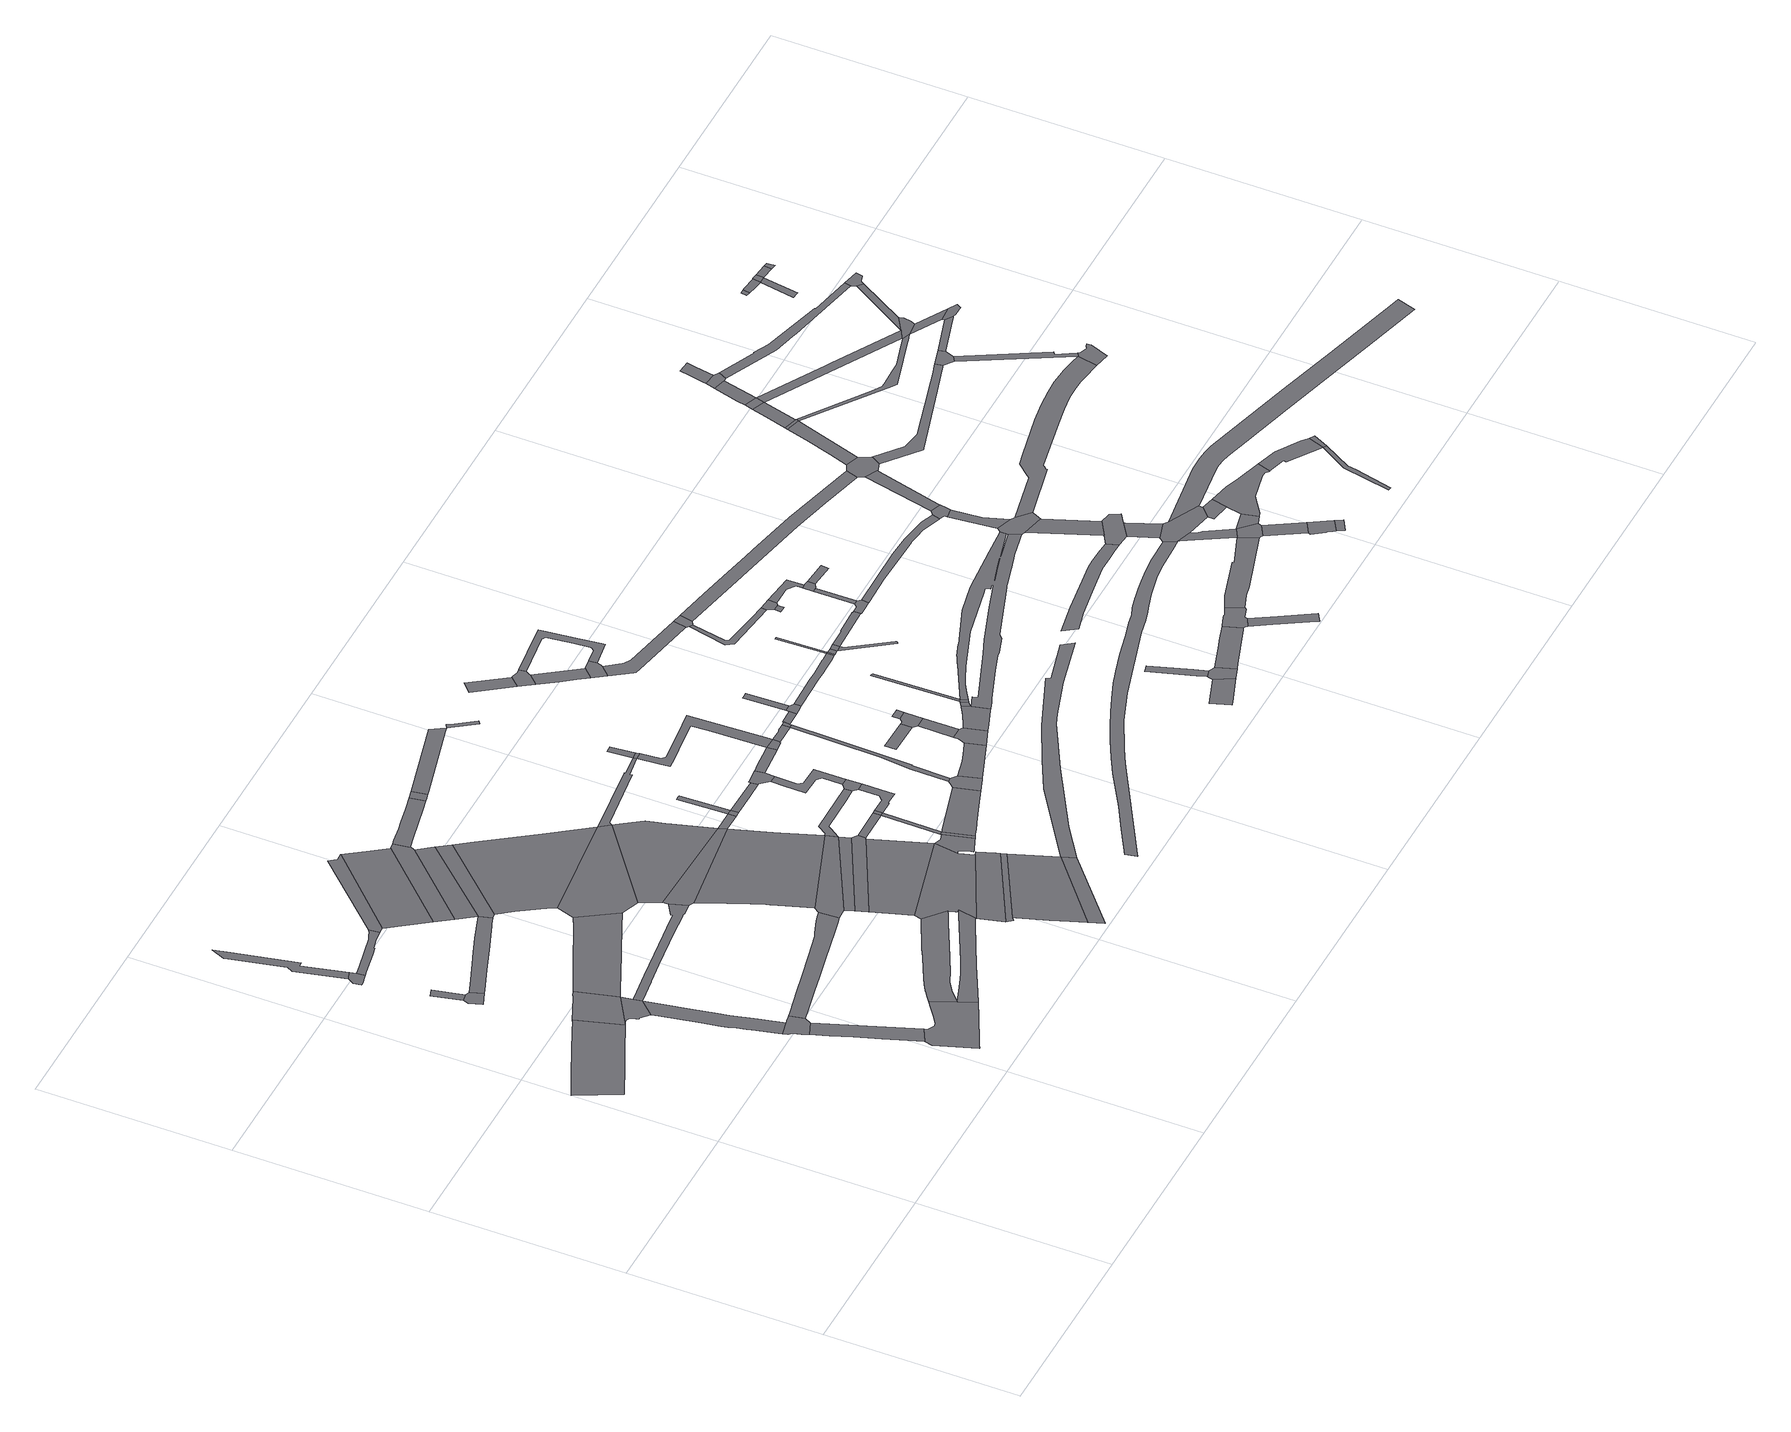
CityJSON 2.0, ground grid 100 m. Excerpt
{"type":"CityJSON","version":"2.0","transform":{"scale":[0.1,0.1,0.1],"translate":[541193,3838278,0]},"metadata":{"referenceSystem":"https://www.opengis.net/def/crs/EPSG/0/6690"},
"CityObjects":{
"road1":{"type":"Road","attributes":{"RoadStructureAttribute.sectionType":"1"},"geometry":[{"type":"MultiSurface","lod":"1","boundaries":[[[0,1,2,3,4,5,6,7,8,9,10,11]]]}]},
"road2":{"type":"Road","geometry":[{"type":"MultiSurface","lod":"1","boundaries":[[[12,13,14,15,16,17]]]}]},
"road3":{"type":"Road","geometry":[{"type":"MultiSurface","lod":"1","boundaries":[[[18,19,13,12]]]}]},
"road4":{"type":"Road","geometry":[{"type":"MultiSurface","lod":"1","boundaries":[[[20,21,22,23,0,11,24]]]}]},
"road5":{"type":"Road","geometry":[{"type":"MultiSurface","lod":"1","boundaries":[[[24,11,25,26,27,28,29,30,31,32,33,34,35,36,37]]]}]},
"road6":{"type":"Road","geometry":[{"type":"MultiSurface","lod":"1","boundaries":[[[38,39,40,41,42,43,44,45,46,47,48,49,50,51,52]]]}]},
"road7":{"type":"Road","attributes":{"RoadStructureAttribute.sectionType":"1"},"geometry":[{"type":"MultiSurface","lod":"1","boundaries":[[[53,54,55,56,57,36,35,58,59,60,61,62,63,64,65,66,43,42]]]}]},
"road8":{"type":"Road","attributes":{"RoadStructureAttribute.sectionType":"1"},"geometry":[{"type":"MultiSurface","lod":"1","boundaries":[[[50,49,67,68,69,70,71,72]]]}]},
"road9":{"type":"Road","geometry":[{"type":"MultiSurface","lod":"1","boundaries":[[[73,74,75,76,77,78,79]]]}]},
"road10":{"type":"Road","attributes":{"RoadStructureAttribute.sectionType":"1"},"geometry":[{"type":"MultiSurface","lod":"1","boundaries":[[[80,81,82,83,84,85,86,87,74,73]]]}]},
"road11":{"type":"Road","geometry":[{"type":"MultiSurface","lod":"1","boundaries":[[[88,89,90,91,92,93,72,71,94,95,96,97,98,99,100]]]}]},
"road12":{"type":"Road","attributes":{"RoadStructureAttribute.sectionType":"1"},"geometry":[{"type":"MultiSurface","lod":"1","boundaries":[[[101,102,103,104,105,106,107,108,79,78,109,110,111,112,113,114,115]]]}]},
"road13":{"type":"Road","attributes":{"RoadStructureAttribute.sectionType":"1"},"geometry":[{"type":"MultiSurface","lod":"1","boundaries":[[[116,117,118,119,120,121,17,16,122,123,124,125,126,127,128,129]]]}]},
"road14":{"type":"Road","attributes":{"RoadStructureAttribute.sectionType":"1"},"geometry":[{"type":"MultiSurface","lod":"1","boundaries":[[[130,131,132,133,134,20,24,135,136,137,138,139]]]}]},
"road15":{"type":"Road","attributes":{"RoadStructureAttribute.sectionType":"1"},"geometry":[{"type":"MultiSurface","lod":"1","boundaries":[[[140,141,142,143,144,145,146,147,148,38,52,149,150,151,152,153,154,155,156,157]]]}]},
"road16":{"type":"Road","attributes":{"RoadStructureAttribute.sectionType":"1"},"geometry":[{"type":"MultiSurface","lod":"1","boundaries":[[[158,159,160,161,162,163,164,165,166,37,36,167,168,169,170,171,172,173,174,175,176,177,178]]]}]},
"road17":{"type":"Road","attributes":{"RoadStructureAttribute.sectionType":"1"},"geometry":[{"type":"MultiSurface","lod":"1","boundaries":[[[179,180,181,182,183,184,185,186,187,188,189,190,191,88,100,192,193,194,195,196,197,198,199,200,201,202,203,204,205]]]}]},
"road18":{"type":"Road","attributes":{"RoadStructureAttribute.sectionType":"1"},"geometry":[{"type":"MultiSurface","lod":"1","boundaries":[[[206,207,208,209,210,211,212,100,99,213,214,215,216,217,218]]]}]},
"road19":{"type":"Road","geometry":[{"type":"MultiSurface","lod":"1","boundaries":[[[219,220,101,115,221,222]]]}]},
"road20":{"type":"Road","attributes":{"RoadStructureAttribute.sectionType":"1"},"geometry":[{"type":"MultiSurface","lod":"1","boundaries":[[[223,222,221,224,225]]]}]},
"road21":{"type":"Road","geometry":[{"type":"MultiSurface","lod":"1","boundaries":[[[226,225,224,227,228,229,230,231]]]}]},
"road22":{"type":"Road","attributes":{"function":"2","RoadStructureAttribute.sectionType":"1"},"geometry":[{"type":"MultiSurface","lod":"1","boundaries":[[[228,227,116,232]]]}]},
"road23":{"type":"Road","geometry":[{"type":"MultiSurface","lod":"1","boundaries":[[[232,116,129,233,234]]]}]},
"road24":{"type":"Road","geometry":[{"type":"MultiSurface","lod":"1","boundaries":[[[235,236,130,139,237,238]]]}]},
"road25":{"type":"Road","attributes":{"function":"2"},"geometry":[{"type":"MultiSurface","lod":"1","boundaries":[[[239,240,241,242,234,233,243,244,245,236,235]]]}]},
"road26":{"type":"Road","geometry":[{"type":"MultiSurface","lod":"1","boundaries":[[[246,158,178,247,248,249]]]}]},
"road27":{"type":"Road","geometry":[{"type":"MultiSurface","lod":"1","boundaries":[[[250,251,248,247,252,253,254,255,256,257,258,259,260,261]]]}]},
"road28":{"type":"Road","geometry":[{"type":"MultiSurface","lod":"1","boundaries":[[[262,263,179,205,264,265,266,267,206,218,268,269]]]}]},
"road29":{"type":"Road","geometry":[{"type":"MultiSurface","lod":"1","boundaries":[[[261,260,140,157,270,271]]]}]},
"road30":{"type":"Road","geometry":[{"type":"MultiSurface","lod":"1","boundaries":[[[272,273,274,275,276,238,237,246,249]]]}]},
"road31":{"type":"Road","geometry":[{"type":"MultiSurface","lod":"1","boundaries":[[[271,270,277,278]]]}]},
"road32":{"type":"Road","attributes":{"RoadStructureAttribute.sectionType":"1"},"geometry":[{"type":"MultiSurface","lod":"1","boundaries":[[[278,277,279,280,281,282,283,284]]]}]},
"road33":{"type":"Road","geometry":[{"type":"MultiSurface","lod":"1","boundaries":[[[285,286,268,218,287,288]]]}]},
"road34":{"type":"Road","attributes":{"function":"2","RoadStructureAttribute.sectionType":"7"},"geometry":[{"type":"MultiSurface","lod":"1","boundaries":[[[288,287,289,290,291]]]}]},
"road35":{"type":"Road","geometry":[{"type":"MultiSurface","lod":"1","boundaries":[[[291,290,292,293,294,295,296]]]}]},
"road36":{"type":"Road","geometry":[{"type":"MultiSurface","lod":"1","boundaries":[[[280,279,297,263,262]]]}]},
"road37":{"type":"Road","geometry":[{"type":"MultiSurface","lod":"1","boundaries":[[[296,295,298,299]]]}]},
"road38":{"type":"Road","attributes":{"RoadStructureAttribute.sectionType":"1"},"geometry":[{"type":"MultiSurface","lod":"1","boundaries":[[[300,301,302,303,304,305,226,231,306,307,308,309,310]]]}]},
"road39":{"type":"Road","geometry":[{"type":"MultiSurface","lod":"1","boundaries":[[[311,300,310,312,313]]]}]},
"road40":{"type":"Road","attributes":{"RoadStructureAttribute.sectionType":"1"},"geometry":[{"type":"MultiSurface","lod":"1","boundaries":[[[314,249,248,315,316]]]}]},
"road41":{"type":"Road","attributes":{"RoadStructureAttribute.sectionType":"1"},"geometry":[{"type":"MultiSurface","lod":"1","boundaries":[[[317,262,269,318,319,320,321,322,323,324,325,326,327,328]]]}]},
"road42":{"type":"Road","geometry":[{"type":"MultiSurface","lod":"1","boundaries":[[[316,315,329,330]]]}]},
"road43":{"type":"Road","geometry":[{"type":"MultiSurface","lod":"1","boundaries":[[[331,332,328,327,333]]]}]},
"road44":{"type":"Road","attributes":{"RoadStructureAttribute.sectionType":"1"},"geometry":[{"type":"MultiSurface","lod":"1","boundaries":[[[334,284,283,335,336,337,338]]]}]},
"road45":{"type":"Road","attributes":{"RoadStructureAttribute.sectionType":"1"},"geometry":[{"type":"MultiSurface","lod":"1","boundaries":[[[339,340,341,342,316,330]]]}]},
"road46":{"type":"Road","attributes":{"RoadStructureAttribute.sectionType":"1"},"geometry":[{"type":"MultiSurface","lod":"1","boundaries":[[[343,338,332,331]]]}]},
"road47":{"type":"Road","attributes":{"RoadStructureAttribute.sectionType":"1"},"geometry":[{"type":"MultiSurface","lod":"1","boundaries":[[[344,345,346,347,348,349,235,238,350,351,352,353,354,355,356]]]}]},
"road48":{"type":"Road","attributes":{"RoadStructureAttribute.sectionType":"1"},"geometry":[{"type":"MultiSurface","lod":"1","boundaries":[[[357,358,359,261,271,360,361,362,363]]]}]},
"road49":{"type":"Road","geometry":[{"type":"MultiSurface","lod":"1","boundaries":[[[364,334,338,343]]]}]},
"road50":{"type":"Road","attributes":{"RoadStructureAttribute.sectionType":"1"},"geometry":[{"type":"MultiSurface","lod":"1","boundaries":[[[330,329,365,366,367]]]}]},
"road51":{"type":"Road","attributes":{"RoadStructureAttribute.sectionType":"1"},"geometry":[{"type":"MultiSurface","lod":"1","boundaries":[[[368,369,370,371,372,331,333,373,374,375,376,377,378]]]}]},
"road52":{"type":"Road","attributes":{"RoadStructureAttribute.sectionType":"1"},"geometry":[{"type":"MultiSurface","lod":"1","boundaries":[[[379,380,311,313,381,382,383]]]}]},
"road53":{"type":"Road","attributes":{"RoadStructureAttribute.sectionType":"1"},"geometry":[{"type":"MultiSurface","lod":"1","boundaries":[[[384,385,386,387,364,343,388,389,390,391,392,393]]]}]},
"road54":{"type":"Road","geometry":[{"type":"MultiSurface","lod":"1","boundaries":[[[394,395,396,397,367,366,398,399,400,401]]]}]},
"road55":{"type":"Road","geometry":[{"type":"MultiSurface","lod":"1","boundaries":[[[402,403,404,357,363,384,393]]]}]},
"road56":{"type":"Road","attributes":{"RoadStructureAttribute.sectionType":"1"},"geometry":[{"type":"MultiSurface","lod":"1","boundaries":[[[399,405,406,407,408,409,403,402,410,411,412,400]]]}]},
"road57":{"type":"Road","geometry":[{"type":"MultiSurface","lod":"1","boundaries":[[[413,344,356,414]]]}]},
"road58":{"type":"Road","geometry":[{"type":"MultiSurface","lod":"1","boundaries":[[[415,416,417,344,413]]]}]},
"road59":{"type":"Road","geometry":[{"type":"MultiSurface","lod":"1","boundaries":[[[418,419,420,368,378,421,422,423,424]]]}]},
"road60":{"type":"Road","attributes":{"RoadStructureAttribute.sectionType":"1"},"geometry":[{"type":"MultiSurface","lod":"1","boundaries":[[[425,426,427,428,394,401,429]]]}]},
"road61":{"type":"Road","attributes":{"RoadStructureAttribute.sectionType":"1"},"geometry":[{"type":"MultiSurface","lod":"1","boundaries":[[[430,431,432,433,434,435,436,437,414,356,438,439,440,441,442,443,425,444]]]}]},
"road62":{"type":"Road","geometry":[{"type":"MultiSurface","lod":"1","boundaries":[[[445,446,447,448,449,383]]]}]},
"road63":{"type":"Road","geometry":[{"type":"MultiSurface","lod":"1","boundaries":[[[425,429,450,451,452,444]]]}]},
"road64":{"type":"Road","attributes":{"RoadStructureAttribute.sectionType":"1"},"geometry":[{"type":"MultiSurface","lod":"1","boundaries":[[[453,454,455,419,418,456,457,458,459]]]}]},
"road65":{"type":"Road","attributes":{"RoadStructureAttribute.sectionType":"1"},"geometry":[{"type":"MultiSurface","lod":"1","boundaries":[[[460,461,462,463,424,423,464]]]}]},
"road66":{"type":"Road","attributes":{"RoadStructureAttribute.sectionType":"1"},"geometry":[{"type":"MultiSurface","lod":"1","boundaries":[[[465,466,444,452,453,467]]]}]},
"road67":{"type":"Road","attributes":{"RoadStructureAttribute.sectionType":"1"},"geometry":[{"type":"MultiSurface","lod":"1","boundaries":[[[468,469,470,471]]]}]},
"road68":{"type":"Road","geometry":[{"type":"MultiSurface","lod":"1","boundaries":[[[467,453,459,472,473]]]}]},
"road69":{"type":"Road","attributes":{"RoadStructureAttribute.sectionType":"1"},"geometry":[{"type":"MultiSurface","lod":"1","boundaries":[[[474,475,476,477,478,479,480,481,482,483,484,485,486,296,299]]]}]},
"road70":{"type":"Road","geometry":[{"type":"MultiSurface","lod":"1","boundaries":[[[487,488,460,464,489,490,491]]]}]},
"road71":{"type":"Road","attributes":{"RoadStructureAttribute.sectionType":"1"},"geometry":[{"type":"MultiSurface","lod":"1","boundaries":[[[492,493,473,472,494]]]}]},
"road72":{"type":"Road","attributes":{"RoadStructureAttribute.sectionType":"1"},"geometry":[{"type":"MultiSurface","lod":"1","boundaries":[[[495,496,497,498]]]}]},
"road73":{"type":"Road","attributes":{"RoadStructureAttribute.sectionType":"1"},"geometry":[{"type":"MultiSurface","lod":"1","boundaries":[[[499,487,491,500]]]}]},
"road74":{"type":"Road","geometry":[{"type":"MultiSurface","lod":"1","boundaries":[[[501,502,471,470,499,500,503]]]}]},
"road75":{"type":"Road","geometry":[{"type":"MultiSurface","lod":"1","boundaries":[[[504,505,506,507,492,494,508,509,510,511]]]}]},
"road76":{"type":"Road","geometry":[{"type":"MultiSurface","lod":"1","boundaries":[[[512,513,514,498,497,515,516,517,518,519,520]]]}]},
"road77":{"type":"Road","geometry":[{"type":"MultiSurface","lod":"1","boundaries":[[[521,522,523,507,506]]]}]},
"road78":{"type":"Road","geometry":[{"type":"MultiSurface","lod":"1","boundaries":[[[524,525,501,503]]]}]},
"road79":{"type":"Road","geometry":[{"type":"MultiSurface","lod":"1","boundaries":[[[526,527,528,529,530,490,489,531,532,533,534]]]}]},
"road80":{"type":"Road","attributes":{"RoadStructureAttribute.sectionType":"1"},"geometry":[{"type":"MultiSurface","lod":"1","boundaries":[[[535,516,515,536,537,538,539]]]}]},
"road81":{"type":"Road","geometry":[{"type":"MultiSurface","lod":"1","boundaries":[[[540,539,538,541,542,543,544,545]]]}]},
"road82":{"type":"Road","attributes":{"RoadStructureAttribute.sectionType":"1"},"geometry":[{"type":"MultiSurface","lod":"1","boundaries":[[[546,526,534,547,548,549]]]}]},
"road83":{"type":"Road","geometry":[{"type":"MultiSurface","lod":"1","boundaries":[[[550,551,546,549,552]]]}]},
"road84":{"type":"Road","attributes":{"RoadStructureAttribute.sectionType":"1"},"geometry":[{"type":"MultiSurface","lod":"1","boundaries":[[[553,554,555,556,557,558,520,519,559,560,561,562,563,564,565,566,540,545]]]}]},
"road85":{"type":"Road","attributes":{"RoadStructureAttribute.sectionType":"1"},"geometry":[{"type":"MultiSurface","lod":"1","boundaries":[[[567,568,569,570,571,572,511,510,573,574,575,576,577,578]]]}]},
"road86":{"type":"Road","attributes":{"RoadStructureAttribute.sectionType":"1"},"geometry":[{"type":"MultiSurface","lod":"1","boundaries":[[[579,580,581,582,583,584,551,550]]]}]},
"road87":{"type":"Road","attributes":{"RoadStructureAttribute.sectionType":"1"},"geometry":[{"type":"MultiSurface","lod":"1","boundaries":[[[585,586,587,588,542,541,589,590,591,592,593,594,595]]]}]},
"road88":{"type":"Road","attributes":{"RoadStructureAttribute.sectionType":"1"},"geometry":[{"type":"MultiSurface","lod":"1","boundaries":[[[596,597,598,599,600,601,602,603,604,605,606,607,608,609,610,611,612,613,614,615,616,617,618,619,620,621,622,623,624,625,626,627,628,629,630,631,632,633,634,635,636,637,638]]]}]},
"road89":{"type":"Road","geometry":[{"type":"MultiSurface","lod":"1","boundaries":[[[639,567,578,640]]]}]},
"road90":{"type":"Road","attributes":{"RoadStructureAttribute.sectionType":"1"},"geometry":[{"type":"MultiSurface","lod":"1","boundaries":[[[641,642,643,644,645]]]}]},
"road91":{"type":"Road","attributes":{"RoadStructureAttribute.sectionType":"1"},"geometry":[{"type":"MultiSurface","lod":"1","boundaries":[[[646,639,640,647,648]]]}]},
"road92":{"type":"Road","attributes":{"RoadStructureAttribute.sectionType":"1"},"geometry":[{"type":"MultiSurface","lod":"1","boundaries":[[[649,650,567,639]]]}]},
"road93":{"type":"Road","geometry":[{"type":"MultiSurface","lod":"1","boundaries":[[[651,646,648,652]]]}]},
"road94":{"type":"Road","attributes":{"RoadStructureAttribute.sectionType":"1"},"geometry":[{"type":"MultiSurface","lod":"1","boundaries":[[[653,654,655,656,657,658,659,652,648]]]}]},
"road95":{"type":"Road","attributes":{"RoadStructureAttribute.sectionType":"1"},"geometry":[{"type":"MultiSurface","lod":"1","boundaries":[[[660,661,662,663,664,665,666,667]]]}]},
"road96":{"type":"Road","geometry":[{"type":"MultiSurface","lod":"1","boundaries":[[[595,594,668,669,670,671]]]}]},
"road97":{"type":"Road","geometry":[{"type":"MultiSurface","lod":"1","boundaries":[[[672,667,666,673,641,645,674,675]]]}]},
"road98":{"type":"Road","attributes":{"RoadStructureAttribute.sectionType":"1"},"geometry":[{"type":"MultiSurface","lod":"1","boundaries":[[[668,676,677,678,679,680,681,682,669]]]}]},
"road99":{"type":"Road","attributes":{"RoadStructureAttribute.sectionType":"1"},"geometry":[{"type":"MultiSurface","lod":"1","boundaries":[[[683,684,685,686,651,652,687,688]]]}]},
"road100":{"type":"Road","geometry":[{"type":"MultiSurface","lod":"1","boundaries":[[[689,690,691,692]]]}]},
"road101":{"type":"Road","geometry":[{"type":"MultiSurface","lod":"1","boundaries":[[[679,678,689,692,693,694]]]}]},
"road102":{"type":"Road","attributes":{"RoadStructureAttribute.sectionType":"1"},"geometry":[{"type":"MultiSurface","lod":"1","boundaries":[[[695,696,697,675,674,698,699,700]]]}]},
"road103":{"type":"Road","geometry":[{"type":"MultiSurface","lod":"1","boundaries":[[[701,702,703,704,705,706,707,708,709,710,711,712,713,714,715,716,717,550,552,718,719,720,721,722,723,724,725,726,727,728,729,730,731,732,733,734,735,736,737,738,534,533,739,740,741,742,743,744,745,746,747,748,749,750,751,752,753,754,755],[756,757,758,759],[760,761,706]]]}]},
"road104":{"type":"Road","geometry":[{"type":"MultiSurface","lod":"1","boundaries":[[[762,763,688,687,764,765,766,767,768,769,770]]]}]},
"road105":{"type":"Road","attributes":{"RoadStructureAttribute.sectionType":"1"},"geometry":[{"type":"MultiSurface","lod":"1","boundaries":[[[771,694,693,772,773,774,775]]]}]},
"road106":{"type":"Road","attributes":{"RoadStructureAttribute.sectionType":"1"},"geometry":[{"type":"MultiSurface","lod":"1","boundaries":[[[776,777,762,770]]]}]},
"road107":{"type":"Road","geometry":[{"type":"MultiSurface","lod":"1","boundaries":[[[775,774,777,776,778,779]]]}]},
"road108":{"type":"Road","geometry":[{"type":"MultiSurface","lod":"1","boundaries":[[[780,781,782,783,784,695,700,785,786,787,788,789,790,791]]]}]},
"road109":{"type":"Road","geometry":[{"type":"MultiSurface","lod":"1","boundaries":[[[792,793,779,778]]]}]},
"road110":{"type":"Road","attributes":{"RoadStructureAttribute.sectionType":"1"},"geometry":[{"type":"MultiSurface","lod":"1","boundaries":[[[794,787,786,795,796,797,798]]]}]},
"road111":{"type":"Road","attributes":{"RoadStructureAttribute.sectionType":"1"},"geometry":[{"type":"MultiSurface","lod":"1","boundaries":[[[799,800,801,802,803,804,805,806,807,808,809,810,811,812,813]]]}]},
"road112":{"type":"Road","attributes":{"RoadStructureAttribute.sectionType":"1"},"geometry":[{"type":"MultiSurface","lod":"1","boundaries":[[[814,815,816,769,768,817,818,819,820,821,822,823,824,825,826,827,828]]]}]},
"road113":{"type":"Road","attributes":{"RoadStructureAttribute.sectionType":"1"},"geometry":[{"type":"MultiSurface","lod":"1","boundaries":[[[829,830,831,832,833,834,671,670,835,836,837,838]]]}]},
"road114":{"type":"Road","attributes":{"RoadStructureAttribute.sectionType":"1"},"geometry":[{"type":"MultiSurface","lod":"1","boundaries":[[[839,840,841,842,843,844,780,791,845,846,847,848]]]}]},
"road115":{"type":"Road","attributes":{"RoadStructureAttribute.sectionType":"1"},"geometry":[{"type":"MultiSurface","lod":"1","boundaries":[[[849,850,851,852,853]]]}]},
"road116":{"type":"Road","geometry":[{"type":"MultiSurface","lod":"1","boundaries":[[[854,855,707,706,705,849,853,856,857,858,859]]]}]},
"road117":{"type":"Road","attributes":{"RoadStructureAttribute.sectionType":"1"},"geometry":[{"type":"MultiSurface","lod":"1","boundaries":[[[860,861,862,854,859]]]}]},
"road118":{"type":"Road","geometry":[{"type":"MultiSurface","lod":"1","boundaries":[[[852,851,813,812,863,864,865,866]]]}]},
"road119":{"type":"Road","geometry":[{"type":"MultiSurface","lod":"1","boundaries":[[[867,828,827,868,869,862,861,870,871]]]}]},
"road120":{"type":"Road","attributes":{"RoadStructureAttribute.sectionType":"1"},"geometry":[{"type":"MultiSurface","lod":"1","boundaries":[[[872,864,863,873,874]]]}]},
"road121":{"type":"Road","attributes":{"RoadStructureAttribute.sectionType":"1"},"geometry":[{"type":"MultiSurface","lod":"1","boundaries":[[[638,875,876,877,878,839,879,880,881,882,883]]]}]},
"road122":{"type":"Road","geometry":[{"type":"MultiSurface","lod":"1","boundaries":[[[879,839,848,884,885,886,887]]]}]},
"road123":{"type":"Road","geometry":[{"type":"MultiSurface","lod":"1","boundaries":[[[874,873,596,638,883,888,889,890,891]]]}]},
"road124":{"type":"Road","attributes":{"RoadStructureAttribute.sectionType":"1"},"geometry":[{"type":"MultiSurface","lod":"1","boundaries":[[[886,885,892,893]]]}]},
"road125":{"type":"Road","attributes":{"RoadStructureAttribute.sectionType":"1"},"geometry":[{"type":"MultiSurface","lod":"1","boundaries":[[[894,867,871,895,896,897]]]}]},
"road126":{"type":"Road","attributes":{"RoadStructureAttribute.sectionType":"1"},"geometry":[{"type":"MultiSurface","lod":"1","boundaries":[[[898,879,887,899]]]}]},
"road127":{"type":"Road","geometry":[{"type":"MultiSurface","lod":"1","boundaries":[[[893,892,900,901,902,903,904,905,906,907]]]}]},
"road128":{"type":"Road","attributes":{"RoadStructureAttribute.sectionType":"1"},"geometry":[{"type":"MultiSurface","lod":"1","boundaries":[[[907,906,908,909]]]}]},
"road129":{"type":"Road","attributes":{"RoadStructureAttribute.sectionType":"1"},"geometry":[{"type":"MultiSurface","lod":"1","boundaries":[[[910,889,888,911,912,913]]]}]},
"road130":{"type":"Road","geometry":[{"type":"MultiSurface","lod":"1","boundaries":[[[914,915,838,837,916,917,894,897,918,919,920,921,922,923]]]}]},
"road131":{"type":"Road","geometry":[{"type":"MultiSurface","lod":"1","boundaries":[[[924,925,913,912,898,899,926,927,928,929,930,931,932,933,934]]]}]},
"road132":{"type":"Road","attributes":{"RoadStructureAttribute.sectionType":"1"},"geometry":[{"type":"MultiSurface","lod":"1","boundaries":[[[935,936,937,914,923,938,939]]]}]},
"road133":{"type":"Road","geometry":[{"type":"MultiSurface","lod":"1","boundaries":[[[940,935,939,941,942]]]}]},
"road134":{"type":"Road","attributes":{"RoadStructureAttribute.sectionType":"1"},"geometry":[{"type":"MultiSurface","lod":"1","boundaries":[[[943,944,940,942,945]]]}]},
"road135":{"type":"Road","attributes":{"RoadStructureAttribute.sectionType":"1"},"geometry":[{"type":"MultiSurface","lod":"1","boundaries":[[[946,947,948,949,950,951,952,953,954,955,956,957,958,959,858,857,960,961,962,963,964,965,966,967,968,969,970,971,972]]]}]},
"road136":{"type":"Road","attributes":{"RoadStructureAttribute.sectionType":"1"},"geometry":[{"type":"MultiSurface","lod":"1","boundaries":[[[973,974,975,976,977,978,979]]]}]},
"road137":{"type":"Road","geometry":[{"type":"MultiSurface","lod":"1","boundaries":[[[980,943,945,981]]]}]},
"road138":{"type":"Road","attributes":{"RoadStructureAttribute.sectionType":"1"},"geometry":[{"type":"MultiSurface","lod":"1","boundaries":[[[982,983,934,933,984,985,986,973,987]]]}]},
"road139":{"type":"Road","attributes":{"RoadStructureAttribute.sectionType":"1"},"geometry":[{"type":"MultiSurface","lod":"1","boundaries":[[[988,989,990,991,992,993,921,920,994,995,996,997,998,999,1000]]]}]},
"road140":{"type":"Road","attributes":{"RoadStructureAttribute.sectionType":"1"},"geometry":[{"type":"MultiSurface","lod":"1","boundaries":[[[1001,1002,980,981,1003]]]}]},
"road141":{"type":"Road","geometry":[{"type":"MultiSurface","lod":"1","boundaries":[[[987,973,979,1004]]]}]},
"road142":{"type":"Road","geometry":[{"type":"MultiSurface","lod":"1","boundaries":[[[1005,1001,1003,1006,1007,1008]]]}]},
"road143":{"type":"Road","attributes":{"RoadStructureAttribute.sectionType":"1"},"geometry":[{"type":"MultiSurface","lod":"1","boundaries":[[[1009,1010,1011,1005,1008,1012,1013]]]}]},
"road144":{"type":"Road","attributes":{"RoadStructureAttribute.sectionType":"1"},"geometry":[{"type":"MultiSurface","lod":"1","boundaries":[[[1014,1015,1016,1017,1018,1019,1020,941,939,1021,1022,1023,1024,1025,1026,1027]]]}]},
"road145":{"type":"Road","attributes":{"RoadStructureAttribute.sectionType":"1"},"geometry":[{"type":"MultiSurface","lod":"1","boundaries":[[[1028,1029,1030,1031,1032,1033,1034,1035,891,890,1036,1037,1038,1039,1040,1041,1042,1043,1044,1045,1046]]]}]},
"road146":{"type":"Road","attributes":{"RoadStructureAttribute.sectionType":"1"},"geometry":[{"type":"MultiSurface","lod":"1","boundaries":[[[1047,1048,981,945,1049,1050]]]}]},
"road147":{"type":"Road","geometry":[{"type":"MultiSurface","lod":"1","boundaries":[[[1051,988,1000,1052,1053,1054]]]}]},
"road148":{"type":"Road","attributes":{"RoadStructureAttribute.sectionType":"1"},"geometry":[{"type":"MultiSurface","lod":"1","boundaries":[[[1055,1056,1053,1052,972,1057]]]}]},
"road149":{"type":"Road","attributes":{"RoadStructureAttribute.sectionType":"1"},"geometry":[{"type":"MultiSurface","lod":"1","boundaries":[[[1058,1059,1060,1061,1062,1063,1007,1006,1064,1065,1066,1067,1068,1069,1070]]]}]},
"road150":{"type":"Road","geometry":[{"type":"MultiSurface","lod":"1","boundaries":[[[1071,1072,1073,1057,972,971,1074,1075,1076]]]}]},
"road151":{"type":"Road","attributes":{"RoadStructureAttribute.sectionType":"1"},"geometry":[{"type":"MultiSurface","lod":"1","boundaries":[[[1077,1051,1054,1078,1079,1080,1081,1082]]]}]},
"road152":{"type":"Road","geometry":[{"type":"MultiSurface","lod":"1","boundaries":[[[1083,1084,1050,1049,1027,1026,1085,1086,1087,1088]]]}]},
"road153":{"type":"Road","attributes":{"RoadStructureAttribute.sectionType":"1"},"geometry":[{"type":"MultiSurface","lod":"1","boundaries":[[[1089,1085,1026,1090,1091,1092]]]}]},
"road154":{"type":"Road","attributes":{"RoadStructureAttribute.sectionType":"1"},"geometry":[{"type":"MultiSurface","lod":"1","boundaries":[[[1093,1094,1095,1050,1084,1096,1097]]]}]},
"road155":{"type":"Road","geometry":[{"type":"MultiSurface","lod":"1","boundaries":[[[1098,1099,1100,1101]]]}]},
"road156":{"type":"Road","geometry":[{"type":"MultiSurface","lod":"1","boundaries":[[[1092,1091,1077,1082,1102,1103,1104,1105]]]}]},
"road157":{"type":"Road"},
"road158":{"type":"Road","attributes":{"RoadStructureAttribute.sectionType":"1"},"geometry":[{"type":"MultiSurface","lod":"1","boundaries":[[[1106,1101,1100,1107,1108,1109,1110]]]}]},
"road159":{"type":"Road","geometry":[{"type":"MultiSurface","lod":"1","boundaries":[[[1111,1112,1113,1114,1115,1109]]]}]},
"road160":{"type":"Road","geometry":[{"type":"MultiSurface","lod":"1","boundaries":[[[1116,1110,1109,1115,1117,1118]]]}]},
"road161":{"type":"Road","attributes":{"RoadStructureAttribute.sectionType":"1"},"geometry":[{"type":"MultiSurface","lod":"1","boundaries":[[[1118,1117,1119,1120]]]}]},
"road162":{"type":"Road","geometry":[{"type":"MultiSurface","lod":"1","boundaries":[[[1070,1069,1121,1122,1093,1097,1123,1124,1125,1126,1127]]]}]},
"road163":{"type":"Road","geometry":[{"type":"MultiSurface","lod":"1","boundaries":[[[1120,1119,1128,1129]]]}]}
},
"vertices":[
[476,1962,0],[462,1955,0],[412,1933,0],[275,1872,0],[147,1814,0],[62,1775,0],[5,1749,0],[114,1531,0],[292,1611,0],[424,1672,0],[506,1709,0],[549,1728,0],
[425,2481,0],[388,2474,0],[376,2444,0],[401,2380,0],[472,2407,0],[447,2472,0],
[388,2638,0],[349,2625,0],
[657,2043,0],[632,2032,0],[624,2028,0],[538,1990,0],[712,1830,0],
[561,1733,0],[566,1735,0],[577,1737,0],[588,1734,0],[597,1727,0],[601,1723,0],[605,1713,0],[609,1699,0],[613,1686,0],[620,1687,0],[662,1652,0],[732,1726,0],[724,1770,0],
[923,1073,0],[901,1068,0],[898,1068,0],[876,1063,0],[874,1062,0],[801,1045,0],[801,1044,0],[807,1021,0],[820,1006,0],[835,964,0],[840,952,0],[846,933,0],[923,962,0],[940,996,0],[940,997,0],
[843,1192,0],[812,1322,0],[798,1390,0],[778,1491,0],[749,1643,0],[664,1644,0],[684,1543,0],[710,1415,0],[728,1323,0],[735,1291,0],[746,1253,0],[757,1208,0],[769,1165,0],[791,1081,0],
[880,843,0],[918,739,0],[963,616,0],[1003,504,0],[1029,432,0],[1103,472,0],
[339,3030,0],[297,3015,0],[278,2982,0],[284,2942,0],[297,2944,0],[353,2956,0],[347,2996,0],
[282,3257,0],[305,3260,0],[228,3601,0],[213,3669,0],[182,3596,0],[183,3591,0],[252,3302,0],[235,3272,0],
[1286,531,0],[1259,511,0],[1206,472,0],[1161,439,0],[1144,433,0],[1109,454,0],[1019,388,0],[1091,181,0],[1115,194,0],[1307,286,0],[1358,312,0],[1376,321,0],[1338,411,0],
[643,3074,0],[642,3073,0],[637,3072,0],[638,3069,0],[597,3052,0],[582,3045,0],[503,3029,0],[393,3006,0],[376,2961,0],[493,2985,0],[537,2995,0],[537,3001,0],[540,3001,0],[588,3013,0],[647,3019,0],
[939,2657,0],[858,2629,0],[796,2607,0],[705,2572,0],[632,2544,0],[496,2491,0],[491,2414,0],[620,2464,0],[747,2512,0],[875,2561,0],[902,2571,0],[913,2576,0],[915,2576,0],[957,2590,0],
[1117,2256,0],[1060,2228,0],[966,2185,0],[928,2168,0],[773,2096,0],[767,1855,0],[850,1892,0],[994,1957,0],[1149,2026,0],[1241,2067,0],
[1628,1248,0],[1595,1241,0],[1568,1235,0],[1490,1204,0],[1469,1194,0],[1339,1165,0],[1193,1132,0],[1092,1110,0],[951,1079,0],[999,1009,0],[1121,1035,0],[1229,1059,0],[1302,1074,0],[1333,1081,0],[1444,1104,0],[1533,1124,0],[1596,1137,0],[1631,1147,0],
[1387,1900,0],[1381,1896,0],[1324,1858,0],[1325,1850,0],[1288,1844,0],[1182,1830,0],[1045,1812,0],[895,1792,0],[776,1776,0],[743,1728,0],[782,1733,0],[868,1745,0],[872,1746,0],[989,1762,0],[1145,1782,0],[1275,1798,0],[1280,1798,0],[1342,1806,0],[1354,1807,0],[1355,1803,0],[1418,1812,0],
[1785,803,0],[1600,712,0],[1553,687,0],[1480,650,0],[1424,621,0],[1412,614,0],[1393,604,0],[1385,599,0],[1366,589,0],[1347,576,0],[1333,566,0],[1331,565,0],[1310,549,0],[1353,423,0],[1362,432,0],[1371,441,0],[1372,442,0],[1392,461,0],[1447,499,0],[1462,506,0],[1499,522,0],[1601,571,0],[1813,677,0],[1844,693,0],[1850,696,0],[1865,703,0],[1887,714,0],
[1914,672,0],[1911,671,0],[1892,661,0],[1885,658,0],[1602,516,0],[1522,478,0],[1458,454,0],[1491,381,0],[1602,438,0],[1724,497,0],[1861,563,0],[1896,579,0],[1897,576,0],
[1021,3407,0],[994,3445,0],[679,3022,0],[1058,3409,0],
[1129,3310,0],[817,2828,0],[1192,3220,0],
[1226,3225,0],[875,2746,0],[1231,3117,0],[1233,3123,0],[1239,3137,0],[1236,3141,0],
[1287,3039,0],
[984,2597,0],[1336,2973,0],
[1730,2419,0],[1146,2350,0],[1333,2030,0],[1768,2366,0],
[1666,2509,0],[1581,2628,0],[1488,2758,0],[1387,2903,0],[1040,2518,0],[1108,2418,0],[1123,2394,0],
[1386,1929,0],[1444,1798,0],[1969,1874,0],[1956,1913,0],
[2049,1640,0],[2047,1646,0],[1453,1779,0],[1482,1711,0],[1506,1656,0],[1527,1606,0],[1548,1557,0],[1568,1509,0],[1581,1473,0],[1592,1439,0],[1647,1278,0],[2117,1448,0],
[2283,965,0],[1796,840,0],[1885,710,0],[1895,679,0],[1898,673,0],[1910,672,0],[2291,765,0],[2264,841,0],
[1690,1150,0],[2135,1386,0],
[1892,2122,0],[1884,2147,0],[1870,2200,0],[1859,2237,0],[1801,2320,0],
[1706,1103,0],[2155,1329,0],
[1727,1042,0],[2176,1267,0],[2175,1268,0],[2177,1268,0],[2182,1268,0],[2185,1308,0],
[2342,683,0],[2310,771,0],[1932,442,0],[2348,664,0],
[1957,412,0],[1971,428,0],[2359,636,0],
[1978,409,0],[2028,263,0],[2059,173,0],[2087,98,0],[2444,402,0],
[1768,924,0],
[2115,21,0],[2469,333,0],
[1544,3290,0],[1467,3271,0],[1376,3253,0],[1366,3251,0],[1331,3244,0],[1249,3229,0],[1312,3157,0],[1382,3173,0],[1412,3179,0],[1493,3197,0],[1557,3211,0],
[1589,3301,0],[1575,3215,0],[1602,3222,0],
[2055,1912,0],[2065,1873,0],[2065,1912,0],
[2320,954,0],[2273,844,0],[2281,847,0],[2286,837,0],[2291,830,0],[2291,823,0],[2303,789,0],[2306,778,0],[2316,781,0],[2372,804,0],[2393,812,0],[2353,964,0],
[2093,1873,0],[2093,1912,0],
[2370,970,0],[2352,967,0],[2410,819,0],
[2353,1310,0],[2304,1270,0],[2343,1270,0],[2349,1270,0],[2354,1270,0],
[2083,2170,0],[2069,2170,0],[2055,2170,0],[2062,2028,0],
[2371,1271,0],
[2230,2472,0],[2117,2458,0],[2117,2466,0],[2115,2465,0],[2049,2457,0],[1778,2424,0],[1779,2380,0],[1781,2382,0],[1783,2382,0],[2120,2426,0],[2117,2438,0],[2119,2438,0],[2232,2454,0],
[2446,1502,0],[2163,1499,0],[2131,1452,0],[2173,1443,0],[2184,1458,0],[2384,1461,0],[2451,1463,0],
[2371,1311,0],
[2212,1871,0],[2308,1875,0],[2303,1909,0],
[2667,1055,0],[2421,985,0],[2398,978,0],[2381,973,0],[2372,970,0],[2443,832,0],[2445,832,0],[2489,849,0],[2494,851,0],[2603,891,0],[2700,927,0],
[2010,3408,0],[1613,3307,0],[1623,3227,0],[2025,3330,0],[2054,3337,0],
[2472,1440,0],[2472,1334,0],[2455,1317,0],[2451,1312,0],[2443,1272,0],[2442,1277,0],[2456,1278,0],[2514,1278,0],[2513,1313,0],[2512,1440,0],
[2386,1928,0],[2309,1921,0],[2303,1920,0],[2304,1912,0],[2311,1876,0],[2349,1829,0],[2390,1828,0],[2391,1879,0],
[2511,1522,0],[2471,1521,0],[2448,1503,0],
[2348,1756,0],[2348,1708,0],[2347,1650,0],[2449,1647,0],[2471,1625,0],[2510,1686,0],[2407,1688,0],[2387,1712,0],
[2267,2476,0],[2269,2458,0],
[2253,2602,0],[2236,2600,0],[2218,2599,0],
[2718,1091,0],[2696,1087,0],[2679,1068,0],[2749,945,0],[2767,952,0],[2782,958,0],[2747,1066,0],
[2555,1946,0],[2497,1940,0],[2437,1934,0],[2407,1931,0],[2560,1895,0],
[2602,2328,0],[2600,2373,0],[2531,2365,0],[2363,2345,0],[2298,2337,0],[2295,2341,0],[2289,2347,0],[2281,2355,0],[2243,2347,0],[2249,2292,0],[2299,2297,0],[2368,2305,0],[2541,2325,0],[2546,2239,0],[2618,1944,0],
[2142,3211,0],[2151,3217,0],[2160,3223,0],[2084,3330,0],[2073,3349,0],
[2611,1901,0],[2611,1906,0],[2614,1906,0],
[2725,1907,0],[2714,1446,0],[2700,1288,0],[2724,1288,0],[2730,1289,0],[2739,1711,0],[2743,1906,0],
[2968,1137,0],[2953,1130,0],[2893,1107,0],[2849,1090,0],[2994,1037,0],
[2688,1948,0],[2677,1943,0],[2725,1947,0],
[2795,1458,0],[2794,1401,0],[2962,1398,0],[2963,1455,0],
[2744,1917,0],[2746,1947,0],
[2648,456,0],[2996,662,0],[3264,806,0],[3324,831,0],[3538,900,0],[3806,963,0],[3765,1020,0],[3579,972,0],[3540,962,0],[3527,984,0],[3228,865,0],[3014,761,0],[2839,671,0],
[2982,1196,0],[2982,1171,0],[3088,1072,0],[3060,1183,0],[3040,1196,0],
[2822,1957,0],[2746,1954,0],[2823,1919,0],
[2368,3395,0],[2319,3346,0],[2448,3163,0],[2496,3213,0],
[2982,1377,0],[3040,1377,0],
[2993,1473,0],[2976,1455,0],[3040,1473,0],
[2876,1960,0],[2859,1971,0],[2857,1973,0],[2822,1972,0],[2853,1919,0],[2862,1922,0],[2879,1922,0],[2878,1958,0],
[2544,3203,0],[2532,3202,0],[2505,3211,0],[2498,3092,0],[2547,3142,0],[2549,3148,0],[2559,3167,0],[2560,3170,0],[2557,3205,0],
[2850,2190,0],[2832,2190,0],[2815,2190,0],
[3040,1513,0],[2993,1514,0],
[3188,1255,0],[3186,1253,0],[3139,1224,0],[3125,1216,0],[3090,1198,0],[3131,1088,0],[3216,1119,0],[3231,1125,0],[3209,1212,0],
[2673,2964,0],[2560,3003,0],[2609,2935,0],[2646,2882,0],[2695,2933,0],
[2749,2940,0],[2692,2817,0],[2741,2868,0],[2743,2874,0],[2745,2878,0],[2753,2899,0],
[3216,1272,0],[3209,1216,0],[3209,1219,0],[3227,1234,0],
[3229,1279,0],[3216,1275,0],[3243,1245,0],
[2883,2918,0],[2880,2938,0],[2867,3041,0],[2845,3215,0],[2842,3240,0],[2801,3235,0],[2792,3200,0],[2801,3193,0],[2809,3188,0],[2810,3187,0],[2827,3050,0],[2837,2970,0],[2836,2968,0],[2822,2950,0],
[3257,1968,0],[3213,1967,0],[3210,1967,0],[3204,1967,0],[3113,1963,0],[3055,1963,0],[3088,1927,0],[3138,1927,0],[3142,1927,0],[3231,1930,0],[3237,1930,0],[3259,1931,0],
[3219,1716,0],[3219,1717,0],[3213,1719,0],[3207,1722,0],[3207,1719,0],[3207,1715,0],
[3118,2709,0],[2836,2765,0],[2806,2783,0],[2797,2789,0],[2738,2751,0],[2762,2717,0],[2768,2709,0],[2795,2703,0],[3137,2634,0],[3147,2632,0],[3161,2700,0],
[4607,892,0],[4475,887,0],[4392,879,0],[4317,868,0],[4265,857,0],[4213,847,0],[4208,846,0],[4135,828,0],[4091,811,0],[4036,800,0],[3941,774,0],[3821,745,0],[3707,712,0],[3629,688,0],[3530,650,0],[3443,614,0],[3358,578,0],[3266,535,0],[3164,481,0],[3065,428,0],[2871,306,0],[2737,230,0],[2650,179,0],[2584,142,0],[2598,83,0],[2612,91,0],[2974,300,0],[3128,391,0],[3190,424,0],[3247,455,0],[3416,536,0],[3593,601,0],[3997,717,0],[4085,737,0],[4124,746,0],[4182,765,0],[4209,774,0],[4258,790,0],[4370,813,0],[4445,824,0],[4578,828,0],[4638,832,0],[4640,832,0],
[3267,1969,0],[3269,1932,0],
[3846,283,0],[3690,230,0],[3725,129,0],[3769,145,0],[3896,191,0],
[3293,1969,0],[3290,1933,0],[3294,1933,0],
[3259,2227,0],[3249,2227,0],
[3326,1970,0],[3327,1935,0],
[3448,1718,0],[3454,1709,0],[3459,1702,0],[3465,1709,0],[3469,1714,0],[3467,1718,0],[3327,1915,0],
[3870,394,0],[3800,600,0],[3783,596,0],[3765,592,0],[3766,591,0],[3838,362,0],[3853,316,0],[3893,326,0],
[3158,2621,0],[3175,2611,0],[3195,2622,0],[3209,2691,0],
[3913,316,0],[3850,301,0],[3959,213,0],[3925,311,0],
[3113,2418,0],[3137,2380,0],[3412,2345,0],[3414,2376,0],[3334,2385,0],[3149,2413,0],[3140,2431,0],
[3562,1979,0],[3562,1983,0],[3426,1978,0],[3426,1973,0],[3573,1944,0],[3572,1979,0],
[3430,2313,0],[3427,2283,0],[3462,2281,0],[3463,2313,0],
[3474,2325,0],[3477,2369,0],
[4195,400,0],[4100,369,0],[4070,359,0],[3991,224,0],[4214,302,0],[4226,307,0],
[4212,1465,0],[4234,1472,0],[4339,1495,0],[4362,1500,0],[4379,1503,0],[4354,1567,0],[4354,1600,0],[4208,1587,0],[3947,1563,0],[3790,1530,0],[3570,1446,0],[3569,1446,0],[3496,1420,0],[3494,1418,0],[3492,1417,0],[3453,1397,0],[3442,1391,0],[3299,1280,0],[3338,1303,0],[3371,1318,0],[3443,1349,0],[3523,1379,0],[3595,1406,0],[3670,1434,0],[3937,1490,0],[3971,1497,0],[3979,1474,0],[4006,1482,0],[4009,1475,0],[3999,1471,0],[3862,1426,0],[3648,1351,0],[3561,1317,0],[3277,1210,0],[3275,1217,0],[3269,1235,0],[3244,1227,0],[3231,1221,0],[3273,1140,0],[3289,1146,0],[3295,1148,0],[3477,1217,0],[3576,1250,0],[3599,1253,0],[3691,1284,0],[3713,1304,0],[3865,1358,0],[3950,1386,0],[4020,1411,0],[4027,1414,0],[4030,1415,0],[4050,1420,0],[4132,1443,0],[4140,1445,0],[4202,1463,0],[4119,1505,0],[4041,1482,0],[4119,1506,0],[4187,1524,0],[4349,1560,0],[4202,1528,0],
[3621,1996,0],[3606,1980,0],[3574,1940,0],[3609,1940,0],[3630,1941,0],[3634,1941,0],[3655,1942,0],[3660,1980,0],[3644,1996,0],
[3638,2351,0],[3579,2324,0],[3619,2293,0],[3619,2261,0],[3640,2261,0],
[3641,2203,0],[3619,2203,0],
[3667,2219,0],[3670,2259,0],
[4317,444,0],[4274,424,0],[4268,422,0],[4266,424,0],[4230,412,0],[4243,299,0],[4246,294,0],[4293,318,0],[4296,325,0],[4300,333,0],[4348,349,0],[4356,358,0],
[3792,2209,0],[3795,2249,0],
[4367,196,0],[4305,195,0],[4412,18,0],[4418,7,0],[4463,37,0],
[4432,1130,0],[4352,1131,0],[4302,1128,0],[4206,1116,0],[4019,1089,0],[3853,1057,0],[3901,989,0],[4006,1016,0],[4157,1040,0],[4206,1048,0],[4320,1066,0],[4399,1066,0],[4444,1067,0],[4503,1065,0],[4483,1126,0],
[4262,1956,0],[4124,1977,0],[4005,1984,0],[3834,1946,0],[3868,1945,0],[3972,1943,0],[4054,1940,0],[4111,1938,0],[4117,1938,0],[4171,1932,0],[4198,1929,0],[4210,1927,0],[4230,1920,0],[4316,1890,0],[4326,1931,0],
[4033,2522,0],[3757,2579,0],[3705,2590,0],[3573,2617,0],[3428,2647,0],[3388,2655,0],[3993,2461,0],[4193,2412,0],[4415,2356,0],[4436,2417,0],
[4781,596,0],[4616,534,0],[4614,544,0],[4421,487,0],[4390,478,0],[4346,457,0],[4356,359,0],[4435,389,0],[4493,402,0],[4818,502,0],
[4399,1495,0],[4532,1157,0],[4532,1155,0],[4614,1207,0],[4513,1469,0],
[4370,1621,0],[4368,1618,0],[4535,1517,0],[4537,1521,0],[4473,1579,0],[4450,1593,0],
[4408,1719,0],[4393,1870,0],[4345,1863,0],
[4570,1058,0],[4650,1113,0],[4699,1147,0],[4674,1196,0],
[4351,1948,0],[4336,1883,0],[4344,1877,0],[4400,1904,0],[4404,1927,0],
[4652,1108,0],[4625,916,0],[4720,945,0],
[4652,818,0],[4659,806,0],[4665,795,0],[4682,766,0],[4831,624,0],[4751,757,0],[4738,767,0],[4736,771,0],[4716,807,0],
[4837,496,0],[4838,494,0],[4902,530,0],[4906,549,0],
[4849,777,0],[4899,827,0],[4901,847,0],[4745,926,0],
[4947,313,0],[5009,350,0],
[4433,2323,0],[4407,1942,0],[4495,2282,0],[4497,2289,0],
[4933,647,0],[4953,565,0],
[4945,306,0],[4945,304,0],[4942,300,0],[4983,239,0],[4990,236,0],[5003,216,0],[5011,202,0],[5075,240,0],
[5034,165,0],[5097,203,0],
[4900,826,0],[4850,745,0],[4949,727,0],[4968,811,0],
[4473,2436,0],[4447,2423,0],[4420,2347,0],[4430,2328,0],[4503,2290,0],[4529,2298,0],[4543,2302,0],[4570,2352,0],[4554,2381,0],[4539,2409,0],
[5151,762,0],[5078,787,0],[4975,573,0],[4997,588,0],[5071,641,0],[5199,668,0],[5210,670,0],[5235,668,0],[5256,653,0],[5258,655,0],[5279,721,0],
[4579,2783,0],[4548,2675,0],[4504,2534,0],[4647,2750,0],[4651,2763,0],
[4583,2799,0],[4657,2777,0],[4655,2778,0],
[4635,2988,0],[4615,2911,0],[4702,2962,0],
[5590,1787,0],[5565,1792,0],[5483,1804,0],[5420,1808,0],[5393,1811,0],[5318,1807,0],[5225,1799,0],[5118,1783,0],[4881,1732,0],[4814,1717,0],[4759,1651,0],[4747,1637,0],[4741,1635,0],[4476,1580,0],[4832,1586,0],[4835,1593,0],[4847,1608,0],[4852,1615,0],[5144,1673,0],[5242,1689,0],[5326,1700,0],[5384,1703,0],[5441,1701,0],[5499,1694,0],[5554,1687,0],[5579,1682,0],[5600,1785,0],
[5507,499,0],[5420,354,0],[5370,103,0],[5387,99,0],[5433,299,0],[5442,344,0],[5524,488,0],
[4647,3033,0],[4713,3007,0],
[5504,611,0],[5385,687,0],[5338,630,0],[5349,626,0],[5345,611,0],[5538,585,0],
[5272,2361,0],[5204,2341,0],[5102,2313,0],[5099,2312,0],[4799,2230,0],[4701,2244,0],[4715,2160,0],[4717,2159,0],[4723,2161,0],[5110,2274,0],[5214,2304,0],[5270,2321,0],[5279,2324,0],
[4691,3206,0],[4657,3074,0],[4758,3189,0],
[5563,567,0],
[4705,3257,0],[4776,3192,0],[4797,3235,0],[4770,3248,0],
[4733,3403,0],[4723,3350,0],[4709,3276,0],[4790,3357,0],[4796,3396,0],
[5353,2563,0],[5327,2556,0],[5196,2519,0],[5139,2517,0],[5050,2515,0],[5031,2515,0],[4980,2546,0],[5050,2473,0],[5071,2457,0],[5140,2477,0],[5333,2532,0],[5382,2546,0],[5406,2553,0],[5368,2568,0],
[6539,628,0],[6111,744,0],[5799,833,0],[5526,908,0],[5299,971,0],[5250,978,0],[5198,981,0],[5119,981,0],[4906,848,0],[5163,880,0],[5192,882,0],[5234,878,0],[5271,871,0],[5396,836,0],[5679,758,0],[5947,685,0],[6225,609,0],[6548,520,0],[6576,618,0],
[5077,2796,0],[5052,2810,0],[5368,2575,0],[5417,2598,0],
[5365,2388,0],[5326,2287,0],[5355,2305,0],[5372,2353,0],
[5564,1890,0],[5579,1900,0],[5621,1798,0],
[5385,3019,0],[5386,3024,0],[5072,3110,0],[4991,3149,0],[4989,3145,0],[4981,3149,0],[5054,3061,0],[5168,3033,0],[5196,3026,0],[5350,2993,0],[5351,2993,0],[5597,2940,0],[5602,2973,0],
[5678,1781,0],[5666,1773,0],[5628,1786,0],[5659,1666,0],[5696,1766,0],[5693,1785,0],
[5566,2447,0],[5377,2355,0],[5380,2356,0],[5541,2403,0],[5600,2421,0],[5606,2423,0],
[5499,2626,0],[5492,2646,0],[5482,2561,0],[5489,2577,0],[5493,2584,0],[5500,2624,0],
[5490,2557,0],[5411,2550,0],[5565,2463,0],[5641,2467,0],
[5607,2915,0],[5451,2656,0],[5426,2614,0],[5493,2649,0],[5635,2891,0],
[5340,3376,0],[5334,3344,0],[5356,3340,0],[5363,3375,0],
[5622,2418,0],[5675,2418,0],[5678,2425,0],[5686,2441,0],
[5372,3375,0],[5398,3332,0],[5438,3324,0],[5441,3324,0],[5450,3366,0],
[5412,3145,0],[5412,3143,0],[5431,3142,0],[5450,3141,0],[5476,3326,0],
[5451,3368,0],[5478,3327,0],[5482,3365,0],
[5548,3317,0],[5551,3357,0],
[5599,2935,0],[5606,2918,0],[5644,2908,0],[5647,2909,0],[5677,2918,0],[5682,2920,0],[5687,2955,0],
[5576,3314,0],[5571,3355,0]
]}
